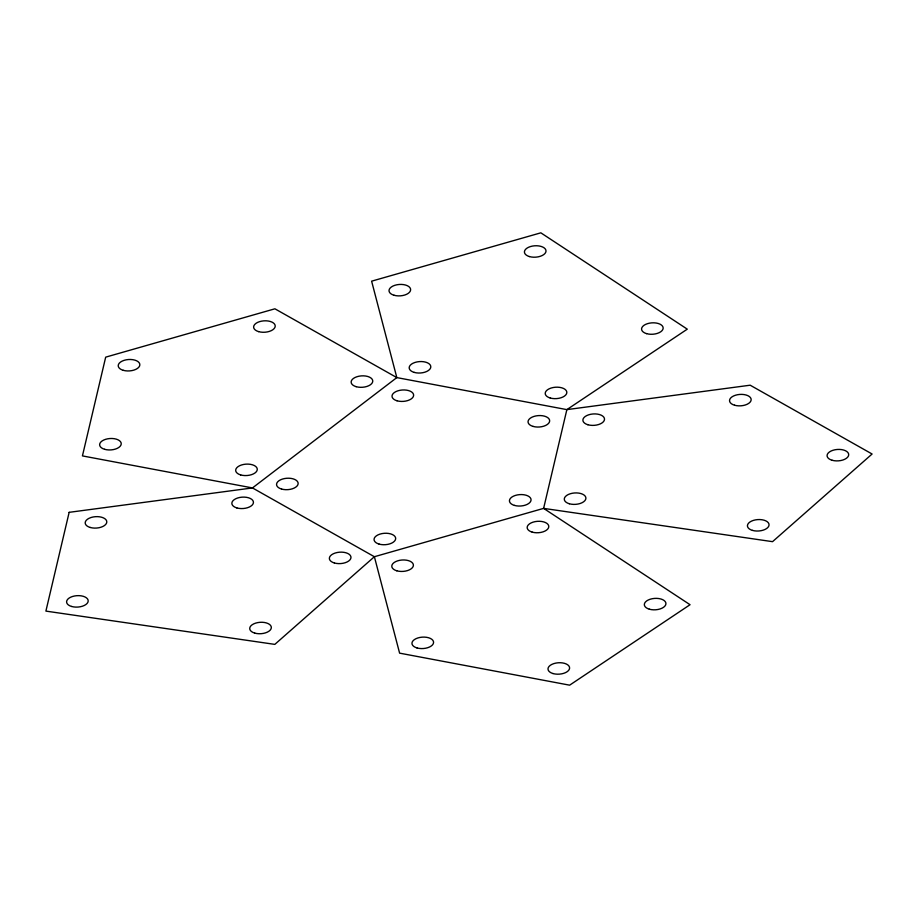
<?xml version="1.0" encoding="UTF-8"?>
<svg xmlns="http://www.w3.org/2000/svg" width="918" height="918" viewBox="0 0 918 918"><rect width="100%" height="100%" fill="white"/><g stroke="black" fill="none" stroke-linecap="round" stroke-linejoin="round"><path stroke-width="1.38" d="M69.148 512.336L45.9 611.101L274.826 644.379L374.383 556.721L543.617 508.377L772.543 541.666L872.1 454.008L750.178 385.204L566.865 409.623L396.828 377.596L274.907 308.804L105.685 357.148L82.436 455.902L252.473 487.928L374.383 556.721L399.605 653.146L569.63 685.172L690.049 604.71L543.617 508.377L566.865 409.623L687.284 329.16L540.84 232.828L371.618 281.172L396.828 377.596L252.473 487.928L69.148 512.336M104.641 449.315A10.821 5.715 -3.6 0 0 121.233 443.979A10.821 5.715 -3.6 0 0 105.455 439.366A10.821 5.715 -3.6 0 0 104.641 449.315M123.23 370.31A10.821 5.715 -3.6 0 0 139.834 364.974A10.821 5.715 -3.6 0 0 124.045 360.361A10.821 5.715 -3.6 0 0 123.23 370.31M258.612 331.627A10.821 5.715 -3.6 0 0 275.216 326.303A10.821 5.715 -3.6 0 0 259.427 321.69A10.821 5.715 -3.6 0 0 258.612 331.627M356.15 386.673A10.821 5.715 -3.6 0 0 372.754 381.337A10.821 5.715 -3.6 0 0 356.964 376.724A10.821 5.715 -3.6 0 0 356.15 386.673M240.665 474.927A10.821 5.715 -3.6 0 0 257.269 469.603A10.821 5.715 -3.6 0 0 241.48 464.99A10.821 5.715 -3.6 0 0 240.665 474.927M649.324 609.185A10.821 5.715 -3.6 0 0 665.929 603.86A10.821 5.715 -3.6 0 0 650.139 599.247A10.821 5.715 -3.6 0 0 649.324 609.185M552.992 673.548A10.821 5.715 -3.6 0 0 569.596 668.224A10.821 5.715 -3.6 0 0 553.806 663.611A10.821 5.715 -3.6 0 0 552.992 673.548M416.967 647.936A10.821 5.715 -3.6 0 0 433.571 642.6A10.821 5.715 -3.6 0 0 417.782 637.987A10.821 5.715 -3.6 0 0 416.967 647.936M396.794 570.801A10.821 5.715 -3.6 0 0 413.398 565.465A10.821 5.715 -3.6 0 0 397.609 560.852A10.821 5.715 -3.6 0 0 396.794 570.801M532.176 532.119A10.821 5.715 -3.6 0 0 548.78 526.783A10.821 5.715 -3.6 0 0 532.991 522.17A10.821 5.715 -3.6 0 0 532.176 532.119M236.844 507.929A10.821 5.715 -3.6 0 0 253.437 502.605A10.821 5.715 -3.6 0 0 237.659 497.992A10.821 5.715 -3.6 0 0 236.844 507.929M334.37 562.975A10.821 5.715 -3.6 0 0 350.974 557.639A10.821 5.715 -3.6 0 0 335.185 553.026A10.821 5.715 -3.6 0 0 334.37 562.975M254.734 633.099A10.821 5.715 -3.6 0 0 271.326 627.763A10.821 5.715 -3.6 0 0 255.548 623.15A10.821 5.715 -3.6 0 0 254.734 633.099M71.581 606.465A10.821 5.715 -3.6 0 0 88.185 601.141A10.821 5.715 -3.6 0 0 72.396 596.528A10.821 5.715 -3.6 0 0 71.581 606.465M90.182 527.46A10.821 5.715 -3.6 0 0 106.786 522.135A10.821 5.715 -3.6 0 0 90.997 517.523A10.821 5.715 -3.6 0 0 90.182 527.46M397.024 400.787A10.821 5.715 -3.6 0 0 413.628 395.451A10.821 5.715 -3.6 0 0 397.838 390.839A10.821 5.715 -3.6 0 0 397.024 400.787M533.048 426.4A10.821 5.715 -3.6 0 0 549.653 421.064A10.821 5.715 -3.6 0 0 533.863 416.451A10.821 5.715 -3.6 0 0 533.048 426.4M514.447 505.405A10.821 5.715 -3.6 0 0 531.052 500.069A10.821 5.715 -3.6 0 0 515.262 495.456A10.821 5.715 -3.6 0 0 514.447 505.405M379.065 544.087A10.821 5.715 -3.6 0 0 395.669 538.751A10.821 5.715 -3.6 0 0 379.88 534.138A10.821 5.715 -3.6 0 0 379.065 544.087M281.539 489.042A10.821 5.715 -3.6 0 0 298.143 483.717A10.821 5.715 -3.6 0 0 282.354 479.104A10.821 5.715 -3.6 0 0 281.539 489.042M734.549 405.217A10.821 5.715 -3.6 0 0 751.154 399.881A10.821 5.715 -3.6 0 0 735.364 395.268A10.821 5.715 -3.6 0 0 734.549 405.217M832.087 460.251A10.821 5.715 -3.6 0 0 848.691 454.915A10.821 5.715 -3.6 0 0 832.901 450.302A10.821 5.715 -3.6 0 0 832.087 460.251M752.439 530.386A10.821 5.715 -3.6 0 0 769.043 525.05A10.821 5.715 -3.6 0 0 753.253 520.437A10.821 5.715 -3.6 0 0 752.439 530.386M569.298 503.752A10.821 5.715 -3.6 0 0 585.902 498.417A10.821 5.715 -3.6 0 0 570.112 493.804A10.821 5.715 -3.6 0 0 569.298 503.752M587.899 424.747A10.821 5.715 -3.6 0 0 604.503 419.411A10.821 5.715 -3.6 0 0 588.713 414.798A10.821 5.715 -3.6 0 0 587.899 424.747M394.029 295.252A10.821 5.715 -3.6 0 0 410.621 289.916A10.821 5.715 -3.6 0 0 394.843 285.303A10.821 5.715 -3.6 0 0 394.029 295.252M529.411 256.57A10.821 5.715 -3.6 0 0 546.003 251.245A10.821 5.715 -3.6 0 0 530.225 246.632A10.821 5.715 -3.6 0 0 529.411 256.57M646.559 333.636A10.821 5.715 -3.6 0 0 663.152 328.311A10.821 5.715 -3.6 0 0 647.374 323.698A10.821 5.715 -3.6 0 0 646.559 333.636M550.226 398.01A10.821 5.715 -3.6 0 0 566.819 392.674A10.821 5.715 -3.6 0 0 551.041 388.062A10.821 5.715 -3.6 0 0 550.226 398.01M414.19 372.387A10.821 5.715 -3.6 0 0 430.794 367.062A10.821 5.715 -3.6 0 0 415.005 362.438A10.821 5.715 -3.6 0 0 414.19 372.387"/></g></svg>
